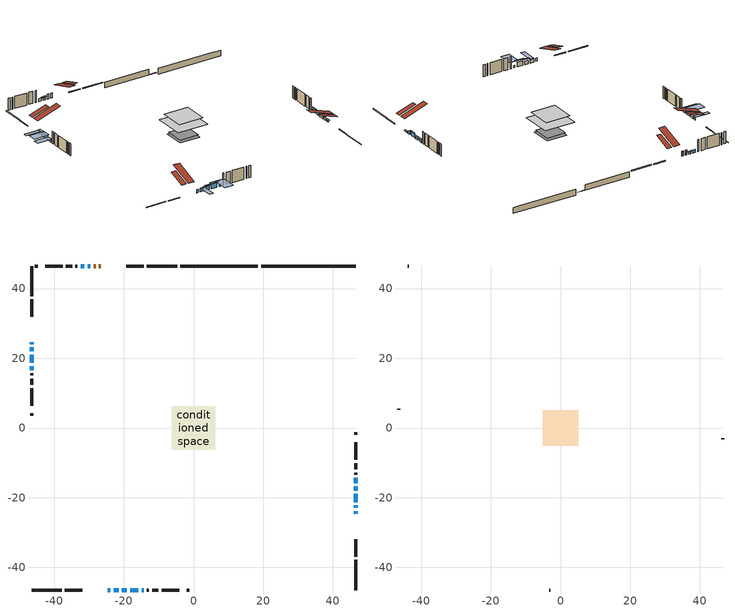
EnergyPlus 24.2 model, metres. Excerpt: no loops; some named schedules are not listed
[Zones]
conditioned space
 floor outside (Floor1 construction): -1.49,-1.49 -1.49,1.49 1.49,1.49 1.49,-1.49 z1.2
 floor outside (Floor2 construction): -1.82,-1.82 -1.82,1.82 1.82,1.82 1.82,-1.82 z1.2
 floor adiabatic (AdiabaticFloorConstruction): -6.31,-6.31 -6.31,6.31 6.31,6.31 6.31,-6.31 z3.64
 floor foundation (Slab1 construction): -4.25,-4.25 -4.25,4.25 4.25,4.25 4.25,-4.25 z-1.91
 floor foundation (Slab1 construction 1): -3.86,-3.86 -3.86,3.86 3.86,3.86 3.86,-3.86 z-1.06
 wall outside (RimJoist1 construction): -4.72,46.48 -13.35,46.48 / -46.48,-46.48 -37.84,-46.48 / -46.48,46.48 -46.48,37.84 / 46.48,-46.48 46.48,-37.84 z1.2:1.5
 wall outside (RimJoist2 construction): -14.28,46.48 -19.3,46.48 / -36.91,-46.48 -31.89,-46.48 / -46.48,36.91 -46.48,31.89 / 46.48,-36.91 46.48,-31.89 z1.2:1.5
 wall outside (AdiabaticWallConstruction 1): -26.57,46.48 -27.16,46.48 / -28.09,46.48 -28.68,46.48 z1.2:3.23
 wall outside (AdiabaticWallConstruction): -46.48,24.63 -46.48,24.07 / -14.89,-46.48 -14.32,-46.48 z1.2:2.12; -46.48,23.14 -46.48,21.97 / -46.48,21.04 -46.48,18.71 z1.2:2.95; -29.6,46.48 -30.37,46.48 z1.2:1.94; -31.29,46.48 -32.38,46.48 / -24.63,-46.48 -23.86,-46.48 / 46.48,-22.93 46.48,-22.16 z1.2:2.42; 46.48,-24.63 46.48,-23.86 z1.2:1.61; -46.48,17.78 -46.48,16.63 z1.2:2.06; -22.93,-46.48 -21.48,-46.48 / -20.55,-46.48 -19.1,-46.48 z1.2:2.57; -18.18,-46.48 -15.81,-46.48 / 46.48,-21.24 46.48,-18.87 z1.2:2.98; 46.48,-17.95 46.48,-16.78 / 46.48,-15.85 46.48,-14.33 z1.2:2.17
 wall outside (Wall1 construction): -33.31,46.48 -33.91,46.48 / -13.4,-46.48 -12.8,-46.48 / -46.48,15.71 -46.48,15.11 / 46.48,-13.4 46.48,-12.8 z1.2:6.08
 wall outside (Wall2 construction): -34.84,46.48 -36.63,46.48 / -11.87,-46.48 -10.08,-46.48 / -46.48,14.18 -46.48,12.39 / 46.48,-11.87 46.48,-10.08 z1.2:6.08
 wall outside (Wall3 construction): -37.55,46.48 -42.59,46.48 / -9.15,-46.48 -4.12,-46.48 / -46.48,11.46 -46.48,6.43 / 46.48,-9.16 46.48,-4.12 z1.2:6.08
 wall outside (Wall5 construction): -44.74,46.48 -45.55,46.48 / -1.97,-46.48 -1.16,-46.48 / -46.48,4.28 -46.48,3.47 / 46.48,-1.97 46.48,-1.16 z1.2:6.08
 wall foundation (FoundationWall1 construction): 19.4,46.48,-1.91 19.4,46.48,0.48 43.77,46.48,0.48 43.77,46.48,0.37 46.48,46.48,0.37 46.48,46.48,-1.91
 wall foundation (FoundationWall2 construction): -3.79,46.48,-1.06 -3.79,46.48,1.2 15.26,46.48,1.2 15.26,46.48,-0.96 18.48,46.48,-0.96 18.48,46.48,-1.06
 window (WindowConstruction 9): -46.48,24.62 -46.48,24.07 z1.2:2.11
 window (WindowConstruction 6): -46.48,23.14 -46.48,21.97 z1.2:2.95
 window (WindowConstruction 7): -29.6,46.48 -30.37,46.48 z1.2:1.94
 window (WindowConstruction 8): -31.3,46.48 -32.38,46.48 z1.2:2.42
 window (WindowConstruction 11): 46.48,-24.62 46.48,-23.86 z1.2:1.61
 window (WindowConstruction 12): -24.62,-46.48 -23.86,-46.48 z1.2:2.42
 window (WindowConstruction 13): -46.48,21.04 -46.48,18.71 z1.2:2.95
 window (WindowConstruction 14): -46.48,17.78 -46.48,16.64 z1.2:2.06
 window (WindowConstruction 15): 46.48,-22.93 46.48,-22.17 z1.2:2.42
 window (WindowConstruction): -22.93,-46.48 -21.48,-46.48 z1.2:2.57
 window (WindowConstruction 1): -20.55,-46.48 -19.1,-46.48 z1.2:2.57
 window (WindowConstruction 2): -18.17,-46.48 -15.81,-46.48 z1.2:2.98
 window (WindowConstruction 3): 46.48,-21.24 46.48,-18.87 z1.2:2.98
 window (WindowConstruction 10): -14.88,-46.48 -14.33,-46.48 z1.2:2.11
 window (WindowConstruction 4): 46.48,-17.95 46.48,-16.78 z1.2:2.17
 window (WindowConstruction 5): 46.48,-15.85 46.48,-14.33 z1.2:2.17
 door (Door): -26.57,46.48 -27.16,46.48 z1.2:3.23
 door (Door 1): -28.09,46.48 -28.68,46.48 z1.2:3.23
 ceiling adiabatic (AdiabaticFloorConstruction): 6.31,-6.31 6.31,6.31 -6.31,6.31 -6.31,-6.31 z3.64
 roof outside (Roof1 construction): -22.11,46.48,6.08 -22.11,39.37,8.45 -20.23,39.37,8.45 -20.23,46.48,6.08; -29.09,-46.48,6.08 -29.09,-39.37,8.45 -30.96,-39.37,8.45 -30.96,-46.48,6.08; -46.48,29.09,6.08 -39.37,29.09,8.45 -39.37,30.96,8.45 -46.48,30.96,6.08; 46.48,-29.09,6.08 39.37,-29.09,8.45 39.37,-30.96,8.45 46.48,-30.96,6.08
attic - vented
 floor to conditioned space (Floor3 construction Reversed): -5.07,-5.07 -5.07,5.07 5.07,5.07 5.07,-5.07 z6.08
 wall outside (Wall4 construction): -43.52,46.48 -43.81,46.48 / -3.19,-46.48 -2.9,-46.48 / -46.48,5.5 -46.48,5.21 / 46.48,-3.19 46.48,-2.9 z1.2:6.08
 roof outside (Roof2 construction): -25.64,46.48,6.08 -25.64,36.59,9.37 -23.03,36.59,9.37 -23.03,46.48,6.08; -25.55,-46.48,6.08 -25.55,-36.59,9.37 -28.16,-36.59,9.37 -28.16,-46.48,6.08; -46.48,25.55,6.08 -36.59,25.55,9.37 -36.59,28.16,9.37 -46.48,28.16,6.08; 46.48,-25.55,6.08 36.59,-25.55,9.37 36.59,-28.16,9.37 46.48,-28.16,6.08
shading: -46.48,23.72 -46.48,24.98 -52.58,24.98 -52.58,23.72 z2.46; -46.48,21.44 -46.48,23.67 -47.39,23.67 -47.39,21.44 z3.48; -30.83,46.48 -29.14,46.48 -29.14,46.99 -30.83,46.99 z2.4; 46.48,-23.56 46.48,-24.92 47.09,-24.92 47.09,-23.56 z1.9; -46.48,18.18 -46.48,21.57 -52.58,21.57 -52.58,18.18 z3.48; -46.48,16.1 -46.48,18.31 -52.58,18.31 -52.58,16.1 z2.59; -21.28,-46.48 -23.13,-46.48 -23.13,-52.58 -21.28,-52.58 z2.77; -18.39,-46.48 -21.26,-46.48 -21.26,-46.99 -18.39,-46.99 z3.28; -15.1,-46.48 -18.88,-46.48 -18.88,-46.99 -15.1,-46.99 z3.69; 46.48,-18.67 46.48,-21.44 46.99,-21.44 46.99,-18.67 z3.18; -12.8,-46.48 -16.4,-46.48 -16.4,-52.58 -12.8,-52.58 z3.64; 46.48,-16.32 46.48,-18.41 46.99,-18.41 46.99,-16.32 z2.63; 46.48,-13.87 46.48,-16.31 46.99,-16.31 46.99,-13.87 z2.63
[Building]
Building 1: Terrain=Suburbs
[Site:Location]
Bathurst AP_NB: Latitude {deg}=47.63; Longitude {deg}=-65.74; Time Zone {hr}=-4; Elevation {m}=59; Keep Site Location Information=Yes
[Site:GroundTemperature:Shallow]
0.0375368, -2.14911, -2.32423, -1.28655, 2.87914, 7.02543, 10.62, 12.8971, 13.0906, 11.2385, 7.7356, 3.71651
[Site:WaterMainsTemperature]
Calculation Method=Schedule; Temperature Schedule=mains temperature schedule
[Material] Roughness=Rough; Thermal Absorptance=0.9
Name | Thickness {m} | Conductivity {W/m-K} | Density {kg/m3} | Specific Heat {J/kg-K} | Solar Absorptance | Visible Absorptance
asphalt or fiberglass shingles | 0.00635 | 0.162714 | 1121.4 | 1465.45 | 0.4 | 0.4
ceiling loosefill ins | 0.254 | 0.0480833 | 16.02 | 1046.75 | 0.7 | 0.7
ceiling stud and cavity | 0.1397 | 0.135851 | 65.682 | 1177.47 | 0.7 | 0.7
concrete 4.0 in. | 0.1016 | 1.803125 | 2242.8 | 837.4 | 0.7 | 0.7
concrete 8.0 in. | 0.2032 | 1.803125 | 2242.8 | 837.4 | 0.7 | 0.7
door material | 0.04445 | 0.0451087 | 512.64 | 1214.23 | 0.7 | 0.7
exterior vertical ins | 0.0145421 | 0.029427 | 32.04 | 1214.23 | 0.7 | 0.7
floor covering | 0.0127 | 0.0433444 | 54.468 | 1339.84 | 0.6 | 0.6
floor rigid ins; wall rigid ins 2 | 0.512978 | 0.029427 | 32.04 | 1214.23 | 0.7 | 0.7
floor stud and cavity | 0.1397 | 0.0764922 | 92.3553 | 1139.71 | 0.7 | 0.7
floor stud and cavity 1 | 0.1397 | 0.222111 | 92.3553 | 1139.71 | 0.7 | 0.7
floor stud and cavity 2 | 0.1397 | 1.75129 | 37.0049 | 1207.88 | 0.7 | 0.7
furniture material conditioned space 1 | 0.1524 | 0.115458 | 640.8 | 1214.23 | 0.6 | 0.6
gypsum board | 0.0127 | 0.160291 | 801 | 837.4 | 0.6 | 0.6
gypsum board 1 | 0.0127 | 0.160291 | 801 | 837.4 | 0.7 | 0.7
osb sheathing 0.5 in. | 0.0127 | 0.115458 | 512.64 | 1214.23 | 0.7 | 0.7
osb sheathing 0.75 in. | 0.01905 | 0.115458 | 512.64 | 1214.23 | 0.7 | 0.7
osb sheathing 2.0 in. | 0.0508 | 0.115458 | 512.64 | 1214.23 | 0.7 | 0.7
rim joist rigid ins; roof rigid ins; wall rigid ins | 0.051816 | 0.029427 | 32.04 | 1214.23 | 0.7 | 0.7
rim joist stud and cavity | 0.0508 | 0.153904 | 50.32683 | 1063.81 | 0.6 | 0.6
rim joist stud and cavity 1 | 0.0508 | 0.038851 | 125.044 | 1163.47 | 0.6 | 0.6
roof stud and cavity | 0.2032 | 0.151686 | 78.34581 | 1123.46 | 0.7 | 0.7
wall rigid ins 1 | 0.103632 | 0.029427 | 32.04 | 1214.23 | 0.7 | 0.7
wall stud and cavity | 0.1397 | 0.583408 | 139.0536 | 1170.24 | 0.7 | 0.7
wall stud and cavity 1 | 0.1397 | 0.0731903 | 139.0536 | 1170.24 | 0.7 | 0.7
wall stud and cavity 2 | 0.1397 | 0.0953587 | 139.0536 | 1170.24 | 0.7 | 0.7
wall stud and cavity 3 | 0.0889 | 6.1454 | 50.32683 | 1063.81 | 0.6 | 0.6
wall stud and cavity 4 | 0.1397 | 0.352972 | 139.0536 | 1170.24 | 0.7 | 0.7
wall stud and cavity 5 | 0.0889 | 0.380278 | 52.3479 | 1209.89 | 0.7 | 0.7
wall stud and cavity 6 | 0.0889 | 0.391764 | 83.0341 | 1211.67 | 0.7 | 0.7
wood siding | 0.0254 | 0.102417 | 544.68 | 1172.36 | 0.4 | 0.4
wood siding 1 | 0.00254 | 0.102417 | 544.68 | 1172.36 | 0.4 | 0.4
wood siding 2; wood siding 3; wood siding 4 | 0.0254 | 0.102417 | 544.68 | 1172.36 | 0.7 | 0.7
[WindowMaterial:SimpleGlazingSystem]
Name | U-Factor {W/m2-K} | Solar Heat Gain Coefficient
WindowMaterial | 2.921331 | 0.62
WindowMaterial 1 | 1.9697 | 0.56
WindowMaterial 10 | 2.84581 | 0.67
WindowMaterial 11 | 2.853195 | 0.63
WindowMaterial 2 | 2.95029 | 0.58
WindowMaterial 3 | 2.97584 | 0.54
WindowMaterial 4 | 2.9219 | 0.62
WindowMaterial 5 | 2.99003 | 0.51
WindowMaterial 6 | 5.21354 | 0.63
WindowMaterial 7 | 2.200225 | 0.42
WindowMaterial 8 | 2.83105 | 0.54
WindowMaterial 9 | 2.84808 | 0.58
[Construction]
AdiabaticFloorConstruction: floor stud and cavity 2, floor rigid ins, osb sheathing 0.75 in., floor covering
AdiabaticWallConstruction: wood siding 3, wall rigid ins 2, wall stud and cavity 5, gypsum board
AdiabaticWallConstruction 1: wood siding 4, wall rigid ins 2, wall stud and cavity 5, gypsum board
Door; Door 1: door material
Floor1 construction: floor stud and cavity, osb sheathing 0.75 in., floor covering
Floor2 construction: floor stud and cavity 1, osb sheathing 0.75 in., floor covering
Floor3 construction Reversed: gypsum board, ceiling stud and cavity, ceiling loosefill ins
FoundationWall1 construction: concrete 8.0 in., gypsum board 1
FoundationWall2 construction: concrete 8.0 in.
furniture construction conditioned space 1: furniture material conditioned space 1
PartitionWallConstruction: gypsum board, wall stud and cavity 6, gypsum board
RimJoist1 construction: wood siding 2, rim joist stud and cavity
RimJoist2 construction: wood siding 2, rim joist rigid ins, osb sheathing 2.0 in., rim joist stud and cavity 1
Roof1 construction: asphalt or fiberglass shingles, roof rigid ins, osb sheathing 0.75 in., roof stud and cavity, gypsum board
Roof2 construction: asphalt or fiberglass shingles
Slab1 construction; Slab1 construction 1: concrete 4.0 in.
Wall1 construction: wood siding, wall rigid ins, osb sheathing 0.5 in., wall stud and cavity, gypsum board
Wall2 construction: wood siding, wall rigid ins, osb sheathing 0.5 in., wall stud and cavity 1, gypsum board
Wall3 construction: wood siding, osb sheathing 0.5 in., wall stud and cavity 2, gypsum board
Wall4 construction: wood siding 1, wall stud and cavity 3
Wall5 construction: wood siding, wall rigid ins 1, osb sheathing 0.5 in., wall stud and cavity 4, gypsum board
WindowConstruction; WindowConstruction 1: WindowMaterial
WindowConstruction 10; WindowConstruction 9: WindowMaterial 7
WindowConstruction 11: WindowMaterial 8
WindowConstruction 12; WindowConstruction 15: WindowMaterial 9
WindowConstruction 13: WindowMaterial 10
WindowConstruction 14: WindowMaterial 11
WindowConstruction 2; WindowConstruction 3: WindowMaterial 1
WindowConstruction 4: WindowMaterial 2
WindowConstruction 5: WindowMaterial 3
WindowConstruction 6: WindowMaterial 4
WindowConstruction 7: WindowMaterial 5
WindowConstruction 8: WindowMaterial 6
[Zone] Multiplier=1; Part of Total Floor Area=Yes
Name | Volume {m3}
attic - vented | 55.062
conditioned space | 748.6
[Space]
Name | Zone | Volume {m3}
attic - vented 1 | attic - vented | 55.062
conditioned space 1 | conditioned space | 748.6
[ZoneInfiltration:EffectiveLeakageArea]
infil attic - vented 1: Zone or Space=attic - vented 1; Schedule=Always On Discrete; Effective Air Leakage Area {cm2}=4118.4; Stack Coefficient=0.000568209; Wind Coefficient=1.61055e-05
[ZoneMixing]
whole house fan mix: Zone or Space=attic - vented; Schedule=Always On Continuous; Design Flow Rate Calculation Method=Flow/Zone; Design Flow Rate {m3/s}=0; Source Zone or Space=conditioned space
[SurfaceProperty:ExposedFoundationPerimeter] Exposed Perimeter Calculation Method=TotalExposedPerimeter
Name | Total Exposed Perimeter {m}
Slab1 | 27.072
Slab1 1 | 22.263
[InternalMass] Zone or ZoneList=conditioned space; Space or SpaceList=conditioned space 1
Name | Construction | Surface Area {m2}
furniture mass conditioned space 1 | furniture construction conditioned space 1 | 125.272
partition wall mass | PartitionWallConstruction | 313.18
[Lights]
interior lighting: Zone or ZoneList or Space or SpaceList=conditioned space 1; Schedule=interior lighting schedule; Design Level Calculation Method=LightingLevel; Lighting Level {W}=343.2; Return Air Fraction=0; Fraction Radiant=0.6; Fraction Visible=0.2; Fraction Replaceable=1
[People]
occupants: Zone or ZoneList or Space or SpaceList=conditioned space 1; Number of People Schedule=occupants schedule; Number of People Calculation Method=People; Number of People=3; Fraction Radiant=0.314171; Sensible Heat Fraction=0.56303; Activity Level Schedule=occupants activity schedule; Carbon Dioxide Generation Rate {m3/s-W}=0; Enable ASHRAE 55 Comfort Warnings=No; Mean Radiant Temperature Calculation Type=EnclosureAveraged
[ElectricEquipment] Zone or ZoneList or Space or SpaceList=conditioned space 1; Design Level Calculation Method=EquipmentLevel
Name | Schedule | Design Level {W} | Fraction Latent | Fraction Radiant | Fraction Lost
clothes dryer | clothes dryer schedule | 140.772 | 0.015 | 0.081 | 0.85
clothes washer | clothes washer schedule | 32.1985 | 0.03 | 0.162 | 0.7
cooking range | cooking range schedule | 215.147 | 0.08 | 0.432 | 0.2
dishwasher | dishwasher schedule | 66.8632 | 0.3 | 0.18 | 0.4
fridge | fridge schedule | 72.9452 | 0 | 0.6 | 0
mech vent bath fan 0 | mech vent bath fan 0 schedule | 25.1 | 0 | 0 | 1
mech vent house fan | mech vent house fan schedule | 23.9 | 0 | 0 | 1
mech vent house fan cfis | mech vent house fan cfis schedule | 0 | 0 | 0 | 0
misc plug loads | misc plug loads schedule | 494.7 | 0.045 | 0.513 | 0.1
whole house fan | Always On Discrete | 0 | 0 | 0 | 1
[OtherEquipment] Zone or ZoneList or Space or SpaceList=conditioned space 1; Design Level Calculation Method=EquipmentLevel
Name | Fuel Type | Schedule | Design Level {W} | Fraction Latent | Fraction Radiant | Fraction Lost
clothes dryer 1 | Electricity | clothes dryer schedule | 0 | 0.015 | 0.081 | 0.85
cooking range 1 | Electricity | cooking range schedule | 0 | 0.08 | 0.432 | 0.2
general water use latent | None | general water use schedule | 62.594 | 1 | 0 | 0
general water use sensible | None | general water use schedule | -61.6891 | 0 | 0.6 | 0
mech vent house fan latent load | None | Always On Discrete | 0 | 1 | 0 | 0
mech vent house fan sensible load | None | Always On Discrete | 0 | 0 | 0 | 0
water heater energy adjustment1 | Electricity | Always On Discrete | 0.01 | 0 | 0 | 1
[ZoneInfiltration:DesignFlowRate] Zone or ZoneList or Space or SpaceList=conditioned space 1; Schedule=Always On Discrete; Design Flow Rate Calculation Method=Flow/Zone; Design Flow Rate {m3/s}=0
infil flow; natural vent flow; whole house fan flow
[Foundation:Kiva] Initial Indoor Air Temperature {C}=18; Wall Depth Below Slab {m}=0.2032
Name | Wall Height Above Grade {m} | Custom Block Material Name 1 | Custom Block Depth 1 {m} | Custom Block X Position 1 {m} | Custom Block Z Position 1 {m}
Foundation Kiva 1 | 0.479999 | exterior vertical ins | 2.39 | 0.2159 | 0
Foundation Kiva 2 | 1.2
[Foundation:Kiva:Settings]
Soil Conductivity {W/m-K}=0.849921; Soil Density {kg/m3}=1842.3; Soil Specific Heat {J/kg-K}=418.7; Ground Solar Absorptivity=0.9; Ground Thermal Absorptivity=0.9; Ground Surface Roughness {m}=0.03; Far-Field Width {m}=40; Deep-Ground Boundary Condition=ZeroFlux; Deep-Ground Depth {m}=40; Minimum Cell Dimension {m}=0.2; Maximum Cell Growth Coefficient=3; Simulation Timestep=Timestep
[Exterior:Lights]
exterior lighting: Schedule=exterior lighting schedule; Design Level {W}=75.6
[Schedule:Constant]
Name | Hourly Value
Always On Continuous; mech vent house fan schedule; mech vent house fan cfis schedule; Always On Discrete | 1
occupants activity schedule | 117.228
fridge schedule | 0
[Schedule:Week:Daily]
interior lighting schedule Week Rule - Jan1-Jan27: interior lighting schedule day, interior lighting schedule day, interior lighting schedule day, interior lighting schedule day, interior lighting schedule day, interior lighting schedule day, interior lighting schedule day, interior lighting schedule default day, interior lighting schedule default day, interior lighting schedule default day, interior lighting schedule default day, interior lighting schedule default day
interior lighting schedule Week Rule - Jan28-Feb3: interior lighting schedule day, interior lighting schedule day, interior lighting schedule day, interior lighting schedule day, interior lighting schedule day 1, interior lighting schedule day 1, interior lighting schedule day 1, interior lighting schedule default day, interior lighting schedule default day, interior lighting schedule default day, interior lighting schedule default day, interior lighting schedule default day
interior lighting schedule Week Rule - Feb4-Feb24: interior lighting schedule day 1, interior lighting schedule day 1, interior lighting schedule day 1, interior lighting schedule day 1, interior lighting schedule day 1, interior lighting schedule day 1, interior lighting schedule day 1, interior lighting schedule default day, interior lighting schedule default day, interior lighting schedule default day, interior lighting schedule default day, interior lighting schedule default day
interior lighting schedule Week Rule - Feb25-Mar3: interior lighting schedule day 1, interior lighting schedule day 1, interior lighting schedule day 1, interior lighting schedule day 1, interior lighting schedule day 2, interior lighting schedule day 2, interior lighting schedule day 2, interior lighting schedule default day, interior lighting schedule default day, interior lighting schedule default day, interior lighting schedule default day, interior lighting schedule default day
interior lighting schedule Week Rule - Mar4-Mar31: interior lighting schedule day 2, interior lighting schedule day 2, interior lighting schedule day 2, interior lighting schedule day 2, interior lighting schedule day 2, interior lighting schedule day 2, interior lighting schedule day 2, interior lighting schedule default day, interior lighting schedule default day, interior lighting schedule default day, interior lighting schedule default day, interior lighting schedule default day
interior lighting schedule Week Rule - Apr1-Apr28: interior lighting schedule day 3, interior lighting schedule day 3, interior lighting schedule day 3, interior lighting schedule day 3, interior lighting schedule day 3, interior lighting schedule day 3, interior lighting schedule day 3, interior lighting schedule default day, interior lighting schedule default day, interior lighting schedule default day, interior lighting schedule default day, interior lighting schedule default day
interior lighting schedule Week Rule - Apr29-May5: interior lighting schedule day 3, interior lighting schedule day 3, interior lighting schedule day 4, interior lighting schedule day 4, interior lighting schedule day 4, interior lighting schedule day 4, interior lighting schedule day 4, interior lighting schedule default day, interior lighting schedule default day, interior lighting schedule default day, interior lighting schedule default day, interior lighting schedule default day
interior lighting schedule Week Rule - May6-May26: interior lighting schedule day 4, interior lighting schedule day 4, interior lighting schedule day 4, interior lighting schedule day 4, interior lighting schedule day 4, interior lighting schedule day 4, interior lighting schedule day 4, interior lighting schedule default day, interior lighting schedule default day, interior lighting schedule default day, interior lighting schedule default day, interior lighting schedule default day
interior lighting schedule Week Rule - May27-Jun2: interior lighting schedule day 4, interior lighting schedule day 4, interior lighting schedule day 4, interior lighting schedule day 4, interior lighting schedule day 4, interior lighting schedule day 5, interior lighting schedule day 5, interior lighting schedule default day, interior lighting schedule default day, interior lighting schedule default day, interior lighting schedule default day, interior lighting schedule default day
interior lighting schedule Week Rule - Jun3-Jun30: interior lighting schedule day 5, interior lighting schedule day 5, interior lighting schedule day 5, interior lighting schedule day 5, interior lighting schedule day 5, interior lighting schedule day 5, interior lighting schedule day 5, interior lighting schedule default day, interior lighting schedule default day, interior lighting schedule default day, interior lighting schedule default day, interior lighting schedule default day
interior lighting schedule Week Rule - Jul1-Jul28: interior lighting schedule day 6, interior lighting schedule day 6, interior lighting schedule day 6, interior lighting schedule day 6, interior lighting schedule day 6, interior lighting schedule day 6, interior lighting schedule day 6, interior lighting schedule default day, interior lighting schedule default day, interior lighting schedule default day, interior lighting schedule default day, interior lighting schedule default day
interior lighting schedule Week Rule - Jul29-Aug4: interior lighting schedule day 6, interior lighting schedule day 6, interior lighting schedule day 6, interior lighting schedule day 7, interior lighting schedule day 7, interior lighting schedule day 7, interior lighting schedule day 7, interior lighting schedule default day, interior lighting schedule default day, interior lighting schedule default day, interior lighting schedule default day, interior lighting schedule default day
interior lighting schedule Week Rule - Aug5-Aug25: interior lighting schedule day 7, interior lighting schedule day 7, interior lighting schedule day 7, interior lighting schedule day 7, interior lighting schedule day 7, interior lighting schedule day 7, interior lighting schedule day 7, interior lighting schedule default day, interior lighting schedule default day, interior lighting schedule default day, interior lighting schedule default day, interior lighting schedule default day
interior lighting schedule Week Rule - Aug26-Sep1: interior lighting schedule day 7, interior lighting schedule day 7, interior lighting schedule day 7, interior lighting schedule day 7, interior lighting schedule day 7, interior lighting schedule day 7, interior lighting schedule day 8, interior lighting schedule default day, interior lighting schedule default day, interior lighting schedule default day, interior lighting schedule default day, interior lighting schedule default day
interior lighting schedule Week Rule - Sep2-Sep29: interior lighting schedule day 8, interior lighting schedule day 8, interior lighting schedule day 8, interior lighting schedule day 8, interior lighting schedule day 8, interior lighting schedule day 8, interior lighting schedule day 8, interior lighting schedule default day, interior lighting schedule default day, interior lighting schedule default day, interior lighting schedule default day, interior lighting schedule default day
interior lighting schedule Week Rule - Sep30-Oct6: interior lighting schedule day 8, interior lighting schedule day 9, interior lighting schedule day 9, interior lighting schedule day 9, interior lighting schedule day 9, interior lighting schedule day 9, interior lighting schedule day 9, interior lighting schedule default day, interior lighting schedule default day, interior lighting schedule default day, interior lighting schedule default day, interior lighting schedule default day
interior lighting schedule Week Rule - Oct7-Oct27: interior lighting schedule day 9, interior lighting schedule day 9, interior lighting schedule day 9, interior lighting schedule day 9, interior lighting schedule day 9, interior lighting schedule day 9, interior lighting schedule day 9, interior lighting schedule default day, interior lighting schedule default day, interior lighting schedule default day, interior lighting schedule default day, interior lighting schedule default day
interior lighting schedule Week Rule - Oct28-Nov3: interior lighting schedule day 9, interior lighting schedule day 9, interior lighting schedule day 9, interior lighting schedule day 9, interior lighting schedule day 10, interior lighting schedule day 10, interior lighting schedule day 10, interior lighting schedule default day, interior lighting schedule default day, interior lighting schedule default day, interior lighting schedule default day, interior lighting schedule default day
interior lighting schedule Week Rule - Nov4-Nov24: interior lighting schedule day 10, interior lighting schedule day 10, interior lighting schedule day 10, interior lighting schedule day 10, interior lighting schedule day 10, interior lighting schedule day 10, interior lighting schedule day 10, interior lighting schedule default day, interior lighting schedule default day, interior lighting schedule default day, interior lighting schedule default day, interior lighting schedule default day
interior lighting schedule Week Rule - Nov25-Dec1: interior lighting schedule day 10, interior lighting schedule day 10, interior lighting schedule day 10, interior lighting schedule day 10, interior lighting schedule day 10, interior lighting schedule day 10, interior lighting schedule day 11, interior lighting schedule default day, interior lighting schedule default day, interior lighting schedule default day, interior lighting schedule default day, interior lighting schedule default day
interior lighting schedule Week Rule - Dec2-Dec31: interior lighting schedule day 11, interior lighting schedule day 11, interior lighting schedule day 11, interior lighting schedule day 11, interior lighting schedule day 11, interior lighting schedule day 11, interior lighting schedule day 11, interior lighting schedule default day, interior lighting schedule default day, interior lighting schedule default day, interior lighting schedule default day, interior lighting schedule default day
occupants schedule Week Rule - Jan1-Dec31: occupants schedule day, occupants schedule day, occupants schedule day, occupants schedule day, occupants schedule day, occupants schedule day, occupants schedule day, occupants schedule default day, occupants schedule default day, occupants schedule default day, occupants schedule default day, occupants schedule default day
clothes dryer schedule Week Rule - Jan1-Dec31: clothes dryer schedule day, clothes dryer schedule day, clothes dryer schedule day, clothes dryer schedule day, clothes dryer schedule day, clothes dryer schedule day, clothes dryer schedule day, clothes dryer schedule default day, clothes dryer schedule default day, clothes dryer schedule default day, clothes dryer schedule default day, clothes dryer schedule default day
clothes washer schedule Week Rule - Jan1-Dec31: clothes washer schedule day, clothes washer schedule day, clothes washer schedule day, clothes washer schedule day, clothes washer schedule day, clothes washer schedule day, clothes washer schedule day, clothes washer schedule default day, clothes washer schedule default day, clothes washer schedule default day, clothes washer schedule default day, clothes washer schedule default day
cooking range schedule Week Rule - Jan1-Dec31: cooking range schedule day, cooking range schedule day, cooking range schedule day, cooking range schedule day, cooking range schedule day, cooking range schedule day, cooking range schedule day, cooking range schedule default day, cooking range schedule default day, cooking range schedule default day, cooking range schedule default day, cooking range schedule default day
dishwasher schedule Week Rule - Jan1-Dec31: dishwasher schedule day, dishwasher schedule day, dishwasher schedule day, dishwasher schedule day, dishwasher schedule day, dishwasher schedule day, dishwasher schedule day, dishwasher schedule default day, dishwasher schedule default day, dishwasher schedule default day, dishwasher schedule default day, dishwasher schedule default day
mech vent bath fan 0 schedule Week Rule - Jan1-Dec31: mech vent bath fan 0 schedule day, mech vent bath fan 0 schedule day, mech vent bath fan 0 schedule day, mech vent bath fan 0 schedule day, mech vent bath fan 0 schedule day, mech vent bath fan 0 schedule day, mech vent bath fan 0 schedule day, mech vent bath fan 0 schedule default day, mech vent bath fan 0 schedule default day, mech vent bath fan 0 schedule default day, mech vent bath fan 0 schedule default day, mech vent bath fan 0 schedule default day
misc plug loads schedule Week Rule - Jan1-Dec31: misc plug loads schedule day, misc plug loads schedule day, misc plug loads schedule day, misc plug loads schedule day, misc plug loads schedule day, misc plug loads schedule day, misc plug loads schedule day, misc plug loads schedule default day, misc plug loads schedule default day, misc plug loads schedule default day, misc plug loads schedule default day, misc plug loads schedule default day
general water use schedule Week Rule - Jan1-Dec31: general water use schedule day, general water use schedule day, general water use schedule day, general water use schedule day, general water use schedule day, general water use schedule day, general water use schedule day, general water use schedule default day, general water use schedule default day, general water use schedule default day, general water use schedule default day, general water use schedule default day
exterior lighting schedule Week Rule - Jan1-Jan27: exterior lighting schedule day, exterior lighting schedule day, exterior lighting schedule day, exterior lighting schedule day, exterior lighting schedule day, exterior lighting schedule day, exterior lighting schedule day, exterior lighting schedule default day, exterior lighting schedule default day, exterior lighting schedule default day, exterior lighting schedule default day, exterior lighting schedule default day
exterior lighting schedule Week Rule - Jan28-Feb3: exterior lighting schedule day, exterior lighting schedule day, exterior lighting schedule day, exterior lighting schedule day, exterior lighting schedule day 1, exterior lighting schedule day 1, exterior lighting schedule day 1, exterior lighting schedule default day, exterior lighting schedule default day, exterior lighting schedule default day, exterior lighting schedule default day, exterior lighting schedule default day
exterior lighting schedule Week Rule - Feb4-Feb24: exterior lighting schedule day 1, exterior lighting schedule day 1, exterior lighting schedule day 1, exterior lighting schedule day 1, exterior lighting schedule day 1, exterior lighting schedule day 1, exterior lighting schedule day 1, exterior lighting schedule default day, exterior lighting schedule default day, exterior lighting schedule default day, exterior lighting schedule default day, exterior lighting schedule default day
exterior lighting schedule Week Rule - Feb25-Mar3: exterior lighting schedule day 1, exterior lighting schedule day 1, exterior lighting schedule day 1, exterior lighting schedule day 1, exterior lighting schedule day 2, exterior lighting schedule day 2, exterior lighting schedule day 2, exterior lighting schedule default day, exterior lighting schedule default day, exterior lighting schedule default day, exterior lighting schedule default day, exterior lighting schedule default day
exterior lighting schedule Week Rule - Mar4-Mar31: exterior lighting schedule day 2, exterior lighting schedule day 2, exterior lighting schedule day 2, exterior lighting schedule day 2, exterior lighting schedule day 2, exterior lighting schedule day 2, exterior lighting schedule day 2, exterior lighting schedule default day, exterior lighting schedule default day, exterior lighting schedule default day, exterior lighting schedule default day, exterior lighting schedule default day
exterior lighting schedule Week Rule - Apr1-Apr28: exterior lighting schedule day 3, exterior lighting schedule day 3, exterior lighting schedule day 3, exterior lighting schedule day 3, exterior lighting schedule day 3, exterior lighting schedule day 3, exterior lighting schedule day 3, exterior lighting schedule default day, exterior lighting schedule default day, exterior lighting schedule default day, exterior lighting schedule default day, exterior lighting schedule default day
exterior lighting schedule Week Rule - Apr29-May5: exterior lighting schedule day 3, exterior lighting schedule day 3, exterior lighting schedule day 4, exterior lighting schedule day 4, exterior lighting schedule day 4, exterior lighting schedule day 4, exterior lighting schedule day 4, exterior lighting schedule default day, exterior lighting schedule default day, exterior lighting schedule default day, exterior lighting schedule default day, exterior lighting schedule default day
exterior lighting schedule Week Rule - May6-May26: exterior lighting schedule day 4, exterior lighting schedule day 4, exterior lighting schedule day 4, exterior lighting schedule day 4, exterior lighting schedule day 4, exterior lighting schedule day 4, exterior lighting schedule day 4, exterior lighting schedule default day, exterior lighting schedule default day, exterior lighting schedule default day, exterior lighting schedule default day, exterior lighting schedule default day
exterior lighting schedule Week Rule - May27-Jun2: exterior lighting schedule day 4, exterior lighting schedule day 4, exterior lighting schedule day 4, exterior lighting schedule day 4, exterior lighting schedule day 4, exterior lighting schedule day 5, exterior lighting schedule day 5, exterior lighting schedule default day, exterior lighting schedule default day, exterior lighting schedule default day, exterior lighting schedule default day, exterior lighting schedule default day
[Schedule:Year]
interior lighting schedule: interior lighting schedule Week Rule - Jan1-Jan27, 1, 1, 1, 27, interior lighting schedule Week Rule - Jan28-Feb3, 1, 28, 2, 3, interior lighting schedule Week Rule - Feb4-Feb24, 2, 4, 2, 24, interior lighting schedule Week Rule - Feb25-Mar3, 2, 25, 3, 3, interior lighting schedule Week Rule - Mar4-Mar31, 3, 4, 3, 31, interior lighting schedule Week Rule - Apr1-Apr28, 4, 1, 4, 28, interior lighting schedule Week Rule - Apr29-May5, 4, 29, 5, 5, interior lighting schedule Week Rule - May6-May26, 5, 6, 5, 26, interior lighting schedule Week Rule - May27-Jun2, 5, 27, 6, 2, interior lighting schedule Week Rule - Jun3-Jun30, 6, 3, 6, 30, interior lighting schedule Week Rule - Jul1-Jul28, 7, 1, 7, 28, interior lighting schedule Week Rule - Jul29-Aug4, 7, 29, 8, 4, interior lighting schedule Week Rule - Aug5-Aug25, 8, 5, 8, 25, interior lighting schedule Week Rule - Aug26-Sep1, 8, 26, 9, 1, interior lighting schedule Week Rule - Sep2-Sep29, 9, 2, 9, 29, interior lighting schedule Week Rule - Sep30-Oct6, 9, 30, 10, 6, interior lighting schedule Week Rule - Oct7-Oct27, 10, 7, 10, 27, interior lighting schedule Week Rule - Oct28-Nov3, 10, 28, 11, 3, interior lighting schedule Week Rule - Nov4-Nov24, 11, 4, 11, 24, interior lighting schedule Week Rule - Nov25-Dec1, 11, 25, 12, 1, interior lighting schedule Week Rule - Dec2-Dec31, 12, 2, 12, 31
occupants schedule: occupants schedule Week Rule - Jan1-Dec31, 1, 1, 12, 31
clothes dryer schedule: clothes dryer schedule Week Rule - Jan1-Dec31, 1, 1, 12, 31
clothes washer schedule: clothes washer schedule Week Rule - Jan1-Dec31, 1, 1, 12, 31
cooking range schedule: cooking range schedule Week Rule - Jan1-Dec31, 1, 1, 12, 31
dishwasher schedule: dishwasher schedule Week Rule - Jan1-Dec31, 1, 1, 12, 31
mech vent bath fan 0 schedule: mech vent bath fan 0 schedule Week Rule - Jan1-Dec31, 1, 1, 12, 31
misc plug loads schedule: misc plug loads schedule Week Rule - Jan1-Dec31, 1, 1, 12, 31
general water use schedule: general water use schedule Week Rule - Jan1-Dec31, 1, 1, 12, 31
exterior lighting schedule: exterior lighting schedule Week Rule - Jan1-Jan27, 1, 1, 1, 27, exterior lighting schedule Week Rule - Jan28-Feb3, 1, 28, 2, 3, exterior lighting schedule Week Rule - Feb4-Feb24, 2, 4, 2, 24, exterior lighting schedule Week Rule - Feb25-Mar3, 2, 25, 3, 3, exterior lighting schedule Week Rule - Mar4-Mar31, 3, 4, 3, 31, exterior lighting schedule Week Rule - Apr1-Apr28, 4, 1, 4, 28, exterior lighting schedule Week Rule - Apr29-May5, 4, 29, 5, 5, exterior lighting schedule Week Rule - May6-May26, 5, 6, 5, 26, exterior lighting schedule Week Rule - May27-Jun2, 5, 27, 6, 2, exterior lighting schedule Week Rule - Jun3-Jun30, 6, 3, 6, 30, exterior lighting schedule Week Rule - Jul1-Jul28, 7, 1, 7, 28, exterior lighting schedule Week Rule - Jul29-Aug4, 7, 29, 8, 4, exterior lighting schedule Week Rule - Aug5-Aug25, 8, 5, 8, 25, exterior lighting schedule Week Rule - Aug26-Sep1, 8, 26, 9, 1, exterior lighting schedule Week Rule - Sep2-Sep29, 9, 2, 9, 29, exterior lighting schedule Week Rule - Sep30-Oct6, 9, 30, 10, 6, exterior lighting schedule Week Rule - Oct7-Oct27, 10, 7, 10, 27, exterior lighting schedule Week Rule - Oct28-Nov3, 10, 28, 11, 3, exterior lighting schedule Week Rule - Nov4-Nov24, 11, 4, 11, 24, exterior lighting schedule Week Rule - Nov25-Dec1, 11, 25, 12, 1, exterior lighting schedule Week Rule - Dec2-Dec31, 12, 2, 12, 31
[Schedule:Compact]
mains temperature schedule: Through: 01/01, For: AllDays, Until: 24:00, 5.18111, Through: 01/02, For: AllDays, Until: 24:00, 5.11, Through: 01/03, For: AllDays, Until: 24:00, 5.04056, Through: 01/04, For: AllDays, Until: 24:00, 4.97167, Through: 01/05, For: AllDays, Until: 24:00, 4.90389, Through: 01/06, For: AllDays, Until: 24:00, 4.83722, Through: 01/07, For: AllDays, Until: 24:00, 4.77167, Through: 01/08, For: AllDays, Until: 24:00, 4.70722, Through: 01/09, For: AllDays, Until: 24:00, 4.64389, Through: 01/10, For: AllDays, Until: 24:00, 4.58167, Through: 01/11, For: AllDays, Until: 24:00, 4.52056, Through: 01/12, For: AllDays, Until: 24:00, 4.46111, Through: 01/13, For: AllDays, Until: 24:00, 4.40222, Through: 01/14, For: AllDays, Until: 24:00, 4.345, Through: 01/15, For: AllDays, Until: 24:00, 4.28889, Through: 01/16, For: AllDays, Until: 24:00, 4.23389, Through: 01/17, For: AllDays, Until: 24:00, 4.18056, Through: 01/18, For: AllDays, Until: 24:00, 4.12833, Through: 01/19, For: AllDays, Until: 24:00, 4.07722, Through: 01/20, For: AllDays, Until: 24:00, 4.02778, Through: 01/21, For: AllDays, Until: 24:00, 3.97944, Through: 01/22, For: AllDays, Until: 24:00, 3.93222, Through: 01/23, For: AllDays, Until: 24:00, 3.88667, Through: 01/24, For: AllDays, Until: 24:00, 3.84278, Through: 01/25, For: AllDays, Until: 24:00, 3.8, Through: 01/26, For: AllDays, Until: 24:00, 3.75889, Through: 01/27, For: AllDays, Until: 24:00, 3.71889, Through: 01/28, For: AllDays, Until: 24:00, 3.68, Through: 01/29, For: AllDays, Until: 24:00, 3.64333, Through: 01/30, For: AllDays, Until: 24:00, 3.60722, Through: 01/31, For: AllDays, Until: 24:00, 3.57333, Through: 02/01, For: AllDays, Until: 24:00, 3.54056, Through: 02/02, For: AllDays, Until: 24:00, 3.50944, Through: 02/03, For: AllDays, Until: 24:00, 3.48, Through: 02/04, For: AllDays, Until: 24:00, 3.45167, Through: 02/05, For: AllDays, Until: 24:00, 3.425, Through: 02/06, For: AllDays, Until: 24:00, 3.39944, Through: 02/07, For: AllDays, Until: 24:00, 3.37611, Through: 02/08, For: AllDays, Until: 24:00, 3.35389, Through: 02/09, For: AllDays, Until: 24:00, 3.33333, Through: 02/10, For: AllDays, Until: 24:00, 3.31444, Through: 02/11, For: AllDays, Until: 24:00, 3.29667, Through: 02/12, For: AllDays, Until: 24:00, 3.28111, Through: 02/13, For: AllDays, Until: 24:00, 3.26667, Through: 02/14, For: AllDays, Until: 24:00, 3.25389, Through: 02/15, For: AllDays, Until: 24:00, 3.24278, Through: 02/16, For: AllDays, Until: 24:00, 3.23278, Through: 02/17, For: AllDays, Until: 24:00, 3.225, Through: 02/18, For: AllDays, Until: 24:00, 3.21833, Through: 02/19, For: AllDays, Until: 24:00, 3.21333, Through: 02/20, For: AllDays, Until: 24:00, 3.21, Through: 02/21, For: AllDays, Until: 24:00, 3.20833, Through: 02/22, For: AllDays, Until: 24:00, 3.20833, Through: 02/23, For: AllDays, Until: 24:00, 3.20944, Through: 02/24, For: AllDays, Until: 24:00, 3.21278, Through: 02/25, For: AllDays, Until: 24:00, 3.21722, Through: 02/26, For: AllDays, Until: 24:00, 3.22333, Through: 02/27, For: AllDays, Until: 24:00, 3.23111, Through: 02/28, For: AllDays, Until: 24:00, 3.24056, Through: 03/01, For: AllDays, Until: 24:00, 3.25111, Through: 03/02, For: AllDays, Until: 24:00, 3.26389, Through: 03/03, For: AllDays, Until: 24:00, 3.27778, Through: 03/04, For: AllDays, Until: 24:00, 3.29333, Through: 03/05, For: AllDays, Until: 24:00, 3.31056, Through: 03/06, For: AllDays, Until: 24:00, 3.32944, Through: 03/07, For: AllDays, Until: 24:00, 3.34944, Through: 03/08, For: AllDays, Until: 24:00, 3.37111, Through: 03/09, For: AllDays, Until: 24:00, 3.39444, Through: 03/10, For: AllDays, Until: 24:00, 3.41944, Through: 03/11, For: AllDays, Until: 24:00, 3.44611, Through: 03/12, For: AllDays, Until: 24:00, 3.47389, Through: 03/13, For: AllDays, Until: 24:00, 3.50333, Through: 03/14, For: AllDays, Until: 24:00, 3.53389, Through: 03/15, For: AllDays, Until: 24:00, 3.56667, Through: 03/16, For: AllDays, Until: 24:00, 3.60056, Through: 03/17, For: AllDays, Until: 24:00, 3.63556, Through: 03/18, For: AllDays, Until: 24:00, 3.67222, Through: 03/19, For: AllDays, Until: 24:00, 3.71056, Through: 03/20, For: AllDays, Until: 24:00, 3.75056, Through: 03/21, For: AllDays, Until: 24:00, 3.79111, Through: 03/22, For: AllDays, Until: 24:00, 3.83389, Through: 03/23, For: AllDays, Until: 24:00, 3.87778, Through: 03/24, For: AllDays, Until: 24:00, 3.92278, Through: 03/25, For: AllDays, Until: 24:00, 3.96944, Through: 03/26, For: AllDays, Until: 24:00, 4.01778, Through: 03/27, For: AllDays, Until: 24:00, 4.06722, Through: 03/28, For: AllDays, Until: 24:00, 4.11778, Through: 03/29, For: AllDays, Until: 24:00, 4.16944, Through: 03/30, For: AllDays, Until: 24:00, 4.22278, Through: 03/31, For: AllDays, Until: 24:00, 4.27778, Through: 04/01, For: AllDays, Until: 24:00, 4.33333, Through: 04/02, For: AllDays, Until: 24:00, 4.39056, Through: 04/03, For: AllDays, Until: 24:00, 4.44889, Through: 04/04, For: AllDays, Until: 24:00, 4.50833, Through: 04/05, For: AllDays, Until: 24:00, 4.56889, Through: 04/06, For: AllDays, Until: 24:00, 4.63111, Through: 04/07, For: AllDays, Until: 24:00, 4.69389, Through: 04/08, For: AllDays, Until: 24:00, 4.75833, Through: 04/09, For: AllDays, Until: 24:00, 4.82333, Through: 04/10, For: AllDays, Until: 24:00, 4.89, Through: 04/11, For: AllDays, Until: 24:00, 4.95778, Through: 04/12, For: AllDays, Until: 24:00, 5.02611, Through: 04/13, For: AllDays, Until: 24:00, 5.09556, Through: 04/14, For: AllDays, Until: 24:00, 5.16667, Through: 04/15, For: AllDays, Until: 24:00, 5.23833, Through: 04/16, For: AllDays, Until: 24:00, 5.31056, Through: 04/17, For: AllDays, Until: 24:00, 5.38444, Through: 04/18, For: AllDays, Until: 24:00, 5.45889, Through: 04/19, For: AllDays, Until: 24:00, 5.53444, Through: 04/20, For: AllDays, Until: 24:00, 5.61056, Through: 04/21, For: AllDays, Until: 24:00, 5.68778, Through: 04/22, For: AllDays, Until: 24:00, 5.76611, Through: 04/23, For: AllDays, Until: 24:00, 5.845, Through: 04/24, For: AllDays, Until: 24:00, 5.92444, Through: 04/25, For: AllDays, Until: 24:00, 6.005, Through: 04/26, For: AllDays, Until: 24:00, 6.08667, Through: 04/27, For: AllDays, Until: 24:00, 6.16833, Through: 04/28, For: AllDays, Until: 24:00, 6.25111, Through: 04/29, For: AllDays, Until: 24:00, 6.33444, Through: 04/30, For: AllDays, Until: 24:00, 6.41833, Through: 05/01, For: AllDays, Until: 24:00, 6.50333, Through: 05/02, For: AllDays, Until: 24:00, 6.58833, Through: 05/03, For: AllDays, Until: 24:00, 6.67444, Through: 05/04, For: AllDays, Until: 24:00, 6.76056, Through: 05/05, For: AllDays, Until: 24:00, 6.84778, Through: 05/06, For: AllDays, Until: 24:00, 6.935, Through: 05/07, For: AllDays, Until: 24:00, 7.02278, Through: 05/08, For: AllDays, Until: 24:00, 7.11111, Through: 05/09, For: AllDays, Until: 24:00, 7.2, Through: 05/10, For: AllDays, Until: 24:00, 7.28944, Through: 05/11, For: AllDays, Until: 24:00, 7.37889, Through: 05/12, For: AllDays, Until: 24:00, 7.46889, Through: 05/13, For: AllDays, Until: 24:00, 7.55889, Through: 05/14, For: AllDays, Until: 24:00, 7.64944, Through: 05/15, For: AllDays, Until: 24:00, 7.74056, Through: 05/16, For: AllDays, Until: 24:00, 7.83111, Through: 05/17, For: AllDays, Until: 24:00, 7.92278, Through: 05/18, For: AllDays, Until: 24:00, 8.01389, Through: 05/19, For: AllDays, Until: 24:00, 8.10556, Through: 05/20, For: AllDays, Until: 24:00, 8.19722, Through: 05/21, For: AllDays, Until: 24:00, 8.28944, Through: 05/22, For: AllDays, Until: 24:00, 8.38111, Through: 05/23, For: AllDays, Until: 24:00, 8.47333, Through: 05/24, For: AllDays, Until: 24:00, 8.565, Through: 05/25, For: AllDays, Until: 24:00, 8.65722, Through: 05/26, For: AllDays, Until: 24:00, 8.74889, Through: 05/27, For: AllDays, Until: 24:00, 8.84111, Through: 05/28, For: AllDays, Until: 24:00, 8.93278, Through: 05/29, For: AllDays, Until: 24:00, 9.02444, Through: 05/30, For: AllDays, Until: 24:00, 9.11611, Through: 05/31, For: AllDays, Until: 24:00, 9.20722, Through: 06/01, For: AllDays, Until: 24:00, 9.29889, Through: 06/02, For: AllDays, Until: 24:00, 9.38944, Through: 06/03, For: AllDays, Until: 24:00, 9.48056, Through: 06/04, For: AllDays, Until: 24:00, 9.57111, Through: 06/05, For: AllDays, Until: 24:00, 9.66111, Through: 06/06, For: AllDays, Until: 24:00, 9.75111, Through: 06/07, For: AllDays, Until: 24:00, 9.84056, Through: 06/08, For: AllDays, Until: 24:00, 9.92944, Through: 06/09, For: AllDays, Until: 24:00, 10.0183, Through: 06/10, For: AllDays, Until: 24:00, 10.1067, Through: 06/11, For: AllDays, Until: 24:00, 10.1944, Through: 06/12, For: AllDays, Until: 24:00, 10.2817, Through: 06/13, For: AllDays, Until: 24:00, 10.3683, Through: 06/14, For: AllDays, Until: 24:00, 10.4544, Through: 06/15, For: AllDays, Until: 24:00, 10.5406, Through: 06/16, For: AllDays, Until: 24:00, 10.6256, Through: 06/17, For: AllDays, Until: 24:00, 10.71, Through: 06/18, For: AllDays, Until: 24:00, 10.7939, Through: 06/19, For: AllDays, Until: 24:00, 10.8772, Through: 06/20, For: AllDays, Until: 24:00, 10.9594, Through: 06/21, For: AllDays, Until: 24:00, 11.0411, Through: 06/22, For: AllDays, Until: 24:00, 11.1222, Through: 06/23, For: AllDays, Until: 24:00, 11.2028, Through: 06/24, For: AllDays, Until: 24:00, 11.2822, Through: 06/25, For: AllDays, Until: 24:00, 11.3611, Through: 06/26, For: AllDays, Until: 24:00, 11.4389, Through: 06/27, For: AllDays, Until: 24:00, 11.5156, Through: 06/28, For: AllDays, Until: 24:00, 11.5917, Through: 06/29, For: AllDays, Until: 24:00, 11.6672, Through: 06/30, For: AllDays, Until: 24:00, 11.7417, Through: 07/01, For: AllDays, Until: 24:00, 11.815, Through: 07/02, For: AllDays, Until: 24:00, 11.8872, Through: 07/03, For: AllDays, Until: 24:00, 11.9589, Through: 07/04, For: AllDays, Until: 24:00, 12.0289, Through: 07/05, For: AllDays, Until: 24:00, 12.0983, Through: 07/06, For: AllDays, Until: 24:00, 12.1667, Through: 07/07, For: AllDays, Until: 24:00, 12.2344, Through: 07/08, For: AllDays, Until: 24:00, 12.3006, Through: 07/09, For: AllDays, Until: 24:00, 12.3656, Through: 07/10, For: AllDays, Until: 24:00, 12.4294, Through: 07/11, For: AllDays, Until: 24:00, 12.4922, Through: 07/12, For: AllDays, Until: 24:00, 12.5539, Through: 07/13, For: AllDays, Until: 24:00, 12.6144, Through: 07/14, For: AllDays, Until: 24:00, 12.6733, Through: 07/15, For: AllDays, Until: 24:00, 12.7317, Through: 07/16, For: AllDays, Until: 24:00, 12.7883, Through: 07/17, For: AllDays, Until: 24:00, 12.8439, Through: 07/18, For: AllDays, Until: 24:00, 12.8983, Through: 07/19, For: AllDays, Until: 24:00, 12.9511, Through: 07/20, For: AllDays, Until: 24:00, 13.0028, Through: 07/21, For: AllDays, Until: 24:00, 13.0533, Through: 07/22, For: AllDays, Until: 24:00, 13.1022, Through: 07/23, For: AllDays, Until: 24:00, 13.15, Through: 07/24, For: AllDays, Until: 24:00, 13.1961, Through: 07/25, For: AllDays, Until: 24:00, 13.2411, Through: 07/26, For: AllDays, Until: 24:00, 13.2844, Through: 07/27, For: AllDays, Until: 24:00, 13.3267, Through: 07/28, For: AllDays, Until: 24:00, 13.3678, Through: 07/29, For: AllDays, Until: 24:00, 13.4067, Through: 07/30, For: AllDays, Until: 24:00, 13.4444, Through: 07/31, For: AllDays, Until: 24:00, 13.4811, Through: 08/01, For: AllDays, Until: 24:00, 13.5161, Through: 08/02, For: AllDays, Until: 24:00, 13.5494, Through: 08/03, For: AllDays, Until: 24:00, 13.5817, Through: 08/04, For: AllDays, Until: 24:00, 13.6122, Through: 08/05, For: AllDays, Until: 24:00, 13.6411, Through: 08/06, For: AllDays, Until: 24:00, 13.6689, Through: 08/07, For: AllDays, Until: 24:00, 13.695, Through: 08/08, For: AllDays, Until: 24:00, 13.7194, Through: 08/09, For: AllDays, Until: 24:00, 13.7422, Through: 08/10, For: AllDays, Until: 24:00, 13.7639, Through: 08/11, For: AllDays, Until: 24:00, 13.7833, Through: 08/12, For: AllDays, Until: 24:00, 13.8017, Through: 08/13, For: AllDays, Until: 24:00, 13.8189, Through: 08/14, For: AllDays, Until: 24:00, 13.8339, Through: 08/15, For: AllDays, Until: 24:00, 13.8478, Through: 08/16, For: AllDays, Until: 24:00, 13.8594, Through: 08/17, For: AllDays, Until: 24:00, 13.87, Through: 08/18, For: AllDays, Until: 24:00, 13.8789, Through: 08/19, For: AllDays, Until: 24:00, 13.8867, Through: 08/20, For: AllDays, Until: 24:00, 13.8922, Through: 08/21, For: AllDays, Until: 24:00, 13.8967, Through: 08/22, For: AllDays, Until: 24:00, 13.8989, Through: 08/23, For: AllDays, Until: 24:00, 13.9, Through: 08/24, For: AllDays, Until: 24:00, 13.8994, Through: 08/25, For: AllDays, Until: 24:00, 13.8972, Through: 08/26, For: AllDays, Until: 24:00, 13.8939, Through: 08/27, For: AllDays, Until: 24:00, 13.8883, Through: 08/28, For: AllDays, Until: 24:00, 13.8817, Through: 08/29, For: AllDays, Until: 24:00, 13.8733, Through: 08/30, For: AllDays, Until: 24:00, 13.8633, Through: 08/31, For: AllDays, Until: 24:00, 13.8517, Through: 09/01, For: AllDays, Until: 24:00, 13.8383, Through: 09/02, For: AllDays, Until: 24:00, 13.8239, Through: 09/03, For: AllDays, Until: 24:00, 13.8072, Through: 09/04, For: AllDays, Until: 24:00, 13.7894, Through: 09/05, For: AllDays, Until: 24:00, 13.77, Through: 09/06, For: AllDays, Until: 24:00, 13.7489, Through: 09/07, For: AllDays, Until: 24:00, 13.7267, Through: 09/08, For: AllDays, Until: 24:00, 13.7028, Through: 09/09, For: AllDays, Until: 24:00, 13.6772, Through: 09/10, For: AllDays, Until: 24:00, 13.65, Through: 09/11, For: AllDays, Until: 24:00, 13.6217, Through: 09/12, For: AllDays, Until: 24:00, 13.5917, Through: 09/13, For: AllDays, Until: 24:00, 13.56, Through: 09/14, For: AllDays, Until: 24:00, 13.5267, Through: 09/15, For: AllDays, Until: 24:00, 13.4922, Through: 09/16, For: AllDays, Until: 24:00, 13.4567, Through: 09/17, For: AllDays, Until: 24:00, 13.4189, Through: 09/18, For: AllDays, Until: 24:00, 13.38, Through: 09/19, For: AllDays, Until: 24:00, 13.34, Through: 09/20, For: AllDays, Until: 24:00, 13.2983, Through: 09/21, For: AllDays, Until: 24:00, 13.255, Through: 09/22, For: AllDays, Until: 24:00, 13.2106, Through: 09/23, For: AllDays, Until: 24:00, 13.1644, Through: 09/24, For: AllDays, Until: 24:00, 13.1172, Through: 09/25, For: AllDays, Until: 24:00, 13.0689, Through: 09/26, For: AllDays, Until: 24:00, 13.0189, Through: 09/27, For: AllDays, Until: 24:00, 12.9678, Through: 09/28, For: AllDays, Until: 24:00, 12.915, Through: 09/29, For: AllDays, Until: 24:00, 12.8611, Through: 09/30, For: AllDays, Until: 24:00, 12.8061, Through: 10/01, For: AllDays, Until: 24:00, 12.7494, Through: 10/02, For: AllDays, Until: 24:00, 12.6922, Through: 10/03, For: AllDays, Until: 24:00, 12.6333, Through: 10/04, For: AllDays, Until: 24:00, 12.5733, Through: 10/05, For: AllDays, Until: 24:00, 12.5117, Through: 10/06, For: AllDays, Until: 24:00, 12.4494, Through: 10/07, For: AllDays, Until: 24:00, 12.3856, Through: 10/08, For: AllDays, Until: 24:00, 12.3211, Through: 10/09, For: AllDays, Until: 24:00, 12.255, Through: 10/10, For: AllDays, Until: 24:00, 12.1883, Through: 10/11, For: AllDays, Until: 24:00, 12.1206, Through: 10/12, For: AllDays, Until: 24:00, 12.0511, Through: 10/13, For: AllDays, Until: 24:00, 11.9811, Through: 10/14, For: AllDays, Until: 24:00, 11.91, Through: 10/15, For: AllDays, Until: 24:00, 11.8378, Through: 10/16, For: AllDays, Until: 24:00, 11.765, Through: 10/17, For: AllDays, Until: 24:00, 11.6906, Through: 10/18, For: AllDays, Until: 24:00, 11.6161, Through: 10/19, For: AllDays, Until: 24:00, 11.54, Through: 10/20, For: AllDays, Until: 24:00, 11.4633, Through: 10/21, For: AllDays, Until: 24:00, 11.3856, Through: 10/22, For: AllDays, Until: 24:00, 11.3072, Through: 10/23, For: AllDays, Until: 24:00, 11.2278, Through: 10/24, For: AllDays, Until: 24:00, 11.1478, Through: 10/25, For: AllDays, Until: 24:00, 11.0672, Through: 10/26, For: AllDays, Until: 24:00, 10.9856, Through: 10/27, For: AllDays, Until: 24:00, 10.9033, Through: 10/28, For: AllDays, Until: 24:00, 10.82, Through: 10/29, For: AllDays, Until: 24:00, 10.7367, Through: 10/30, For: AllDays, Until: 24:00, 10.6522, Through: 10/31, For: AllDays, Until: 24:00, 10.5672, Through: 11/01, For: AllDays, Until: 24:00, 10.4817, Through: 11/02, For: AllDays, Until: 24:00, 10.3956, Through: 11/03, For: AllDays, Until: 24:00, 10.3089, Through: 11/04, For: AllDays, Until: 24:00, 10.2217, Through: 11/05, For: AllDays, Until: 24:00, 10.1344, Through: 11/06, For: AllDays, Until: 24:00, 10.0461, Through: 11/07, For: AllDays, Until: 24:00, 9.95778, Through: 11/08, For: AllDays, Until: 24:00, 9.86889, Through: 11/09, For: AllDays, Until: 24:00, 9.77944, Through: 11/10, For: AllDays, Until: 24:00, 9.68944, Through: 11/11, For: AllDays, Until: 24:00, 9.59944, Through: 11/12, For: AllDays, Until: 24:00, 9.50889, Through: 11/13, For: AllDays, Until: 24:00, 9.41833, Through: 11/14, For: AllDays, Until: 24:00, 9.32778, Through: 11/15, For: AllDays, Until: 24:00, 9.23611, Through: 11/16, For: AllDays, Until: 24:00, 9.145, Through: 11/17, For: AllDays, Until: 24:00, 9.05333, Through: 11/18, For: AllDays, Until: 24:00, 8.96167, Through: 11/19, For: AllDays, Until: 24:00, 8.87, Through: 11/20, For: AllDays, Until: 24:00, 8.77833, Through: 11/21, For: AllDays, Until: 24:00, 8.68611, Through: 11/22, For: AllDays, Until: 24:00, 8.59444, Through: 11/23, For: AllDays, Until: 24:00, 8.50222, Through: 11/24, For: AllDays, Until: 24:00, 8.41, Through: 11/25, For: AllDays, Until: 24:00, 8.31833, Through: 11/26, For: AllDays, Until: 24:00, 8.22667, Through: 11/27, For: AllDays, Until: 24:00, 8.13444, Through: 11/28, For: AllDays, Until: 24:00, 8.04278, Through: 11/29, For: AllDays, Until: 24:00, 7.95167, Through: 11/30, For: AllDays, Until: 24:00, 7.86, Through: 12/01, For: AllDays, Until: 24:00, 7.76889, Through: 12/02, For: AllDays, Until: 24:00, 7.67833, Through: 12/03, For: AllDays, Until: 24:00, 7.58778, Through: 12/04, For: AllDays, Until: 24:00, 7.49722, Through: 12/05, For: AllDays, Until: 24:00, 7.40722, Through: 12/06, For: AllDays, Until: 24:00, 7.31778, Through: 12/07, For: AllDays, Until: 24:00, 7.22833, Through: 12/08, For: AllDays, Until: 24:00, 7.13944, Through: 12/09, For: AllDays, Until: 24:00, 7.05056, Through: 12/10, For: AllDays, Until: 24:00, 6.96278, Through: 12/11, For: AllDays, Until: 24:00, 6.875, Through: 12/12, For: AllDays, Until: 24:00, 6.78833, Through: 12/13, For: AllDays, Until: 24:00, 6.70167, Through: 12/14, For: AllDays, Until: 24:00, 6.61556, Through: 12/15, For: AllDays, Until: 24:00, 6.53, Through: 12/16, For: AllDays, Until: 24:00, 6.445, Through: 12/17, For: AllDays, Until: 24:00, 6.36111, Through: 12/18, For: AllDays, Until: 24:00, 6.27722, Through: 12/19, For: AllDays, Until: 24:00, 6.19444, Through: 12/20, For: AllDays, Until: 24:00, 6.11222, Through: 12/21, For: AllDays, Until: 24:00, 6.03056, Through: 12/22, For: AllDays, Until: 24:00, 5.95, Through: 12/23, For: AllDays, Until: 24:00, 5.87, Through: 12/24, For: AllDays, Until: 24:00, 5.79111, Through: 12/25, For: AllDays, Until: 24:00, 5.71278, Through: 12/26, For: AllDays, Until: 24:00, 5.635, Through: 12/27, For: AllDays, Until: 24:00, 5.55833, Through: 12/28, For: AllDays, Until: 24:00, 5.48278, Through: 12/29, For: AllDays, Until: 24:00, 5.40778, Through: 12/30, For: AllDays, Until: 24:00, 5.33389, Through: 12/31, For: AllDays, Until: 24:00, 5.26111
